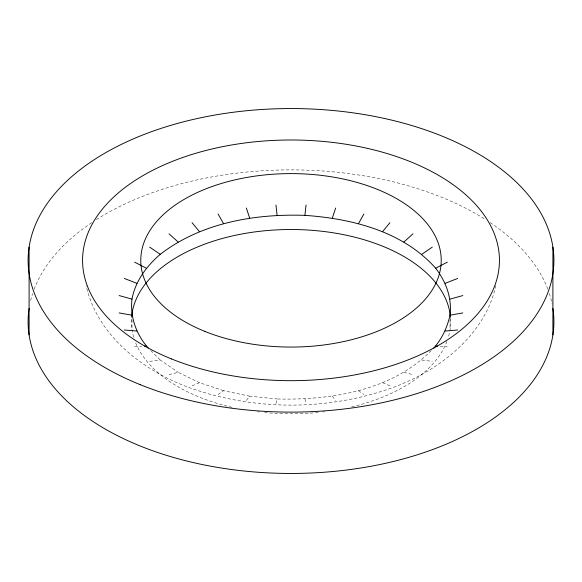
<?xml version="1.0" encoding="UTF-8"?>
<svg xmlns="http://www.w3.org/2000/svg" width="582" height="582" viewBox="0 0 582 582"><rect width="100%" height="100%" fill="white"/><g stroke="black" fill="none" stroke-linecap="round" stroke-linejoin="round"><path stroke-width="0.44" stroke-dasharray="2.91 2.18" d="M275.963 403.464L277.09 398.976C330.845 400.387 392.086 390.631 431.24 350.539M495.893 285.58C485.272 333.013 443.862 366.718 400.78 384.462L397.491 385.851C329.652 411.539 252.348 411.539 184.509 385.851L181.22 384.462C138.138 366.718 96.728 333.013 86.107 285.58M246.353 400.452L249.685 396.182L277.09 398.976M218.097 394.509L223.539 390.689L249.685 396.182M192.053 385.83L199.444 382.658L223.539 390.689M169.02 374.67L178.136 372.335L199.444 382.658M149.69 361.371L160.246 360.025L178.136 372.335M134.653 346.341L141.848 346.203M440.152 346.203L447.347 346.341M421.754 360.025L432.31 361.371M403.864 372.335L412.98 374.67M382.556 382.658L389.947 385.83M358.461 390.689L363.903 394.509M150.76 350.539L160.246 360.025M332.315 396.182L335.647 400.452M304.91 398.976L306.037 403.464M450.01 319.729L450.01 329.696M131.99 319.729L131.99 329.696M30.657 300.552A262.904 151.786 0 0 1 32.643 293.568M34.171 289.232A262.904 151.786 0 0 1 91.84 222.586M96.408 219.603A262.904 151.786 0 0 1 485.592 219.603M490.16 222.586A262.904 151.786 0 0 1 547.829 289.232M549.357 293.568A262.904 151.786 0 0 1 552.129 304.059M450.497 318.085A159.621 92.152 0 0 1 448.322 337.247M446.911 341.408A159.621 92.152 0 0 1 349.942 407.305M324.465 411.772A159.621 92.152 0 0 1 322.697 411.983M318.274 412.463A159.621 92.152 0 0 1 263.726 412.463M259.303 411.983A159.621 92.152 0 0 1 257.535 411.772M232.058 407.305A159.621 92.152 0 0 1 135.089 341.408M133.678 337.247A159.621 92.152 0 0 1 131.503 318.085"/><path stroke-width="0.87" d="M148.235 348.014C136.399 334.788 129.888 316.935 131.99 299.133C135.351 281.091 146.591 266.083 160.246 254.312C201.045 222.855 254.501 213.645 304.91 215.362L306.037 205.031M433.765 348.014C442.102 338.789 447.296 327.28 450.01 315.204C452.119 298.166 446.023 281.593 435.663 268.222C403.1 231.432 352.183 218.643 304.91 215.362M332.315 218.155L335.647 208.043M358.461 223.648L363.903 213.987M382.556 231.68L389.947 222.666M403.864 242.003L412.98 233.826M421.754 254.312L432.31 247.124M435.663 268.222L447.347 262.155M445.179 283.318L457.627 278.472M450.01 299.133L462.85 295.569M450.01 315.204L462.85 312.927M445.179 331.02L457.627 330.023M144.54 346.152L146.337 346.115M435.663 346.115L437.46 346.152M124.373 330.023L136.821 331.02M119.15 312.927L131.99 315.204M119.15 295.569L131.99 299.133M124.373 278.472L136.821 283.318M134.653 262.155L146.337 268.222M149.69 247.124L160.246 254.312M169.02 233.826L178.136 242.003M192.053 222.666L199.444 231.68M218.097 213.987L223.539 223.648M246.353 208.043L249.685 218.155M275.963 205.031L277.09 215.362M552.9 247.103L552.9 334.897M29.1 247.103L29.1 334.897M552.9 308.438A262.904 151.786 0 0 1 291 473.45A262.904 151.786 0 0 1 29.1 308.438M131.568 317.19A159.621 92.152 0 0 1 291 229.512A159.621 92.152 0 0 1 450.432 317.19M204.835 331.384A150.229 86.733 0 0 0 440.654 267.895A150.229 86.733 0 0 0 227.511 181.73A150.229 86.733 0 0 0 204.835 331.384M140.204 384.666A262.904 151.786 0 0 0 552.9 273.562A262.904 151.786 0 0 0 179.896 122.773A262.904 151.786 0 0 0 140.204 384.666M171.443 358.912A208.443 120.343 0 0 0 498.65 270.826A208.443 120.343 0 0 0 202.907 151.269A208.443 120.343 0 0 0 171.443 358.912"/></g></svg>
